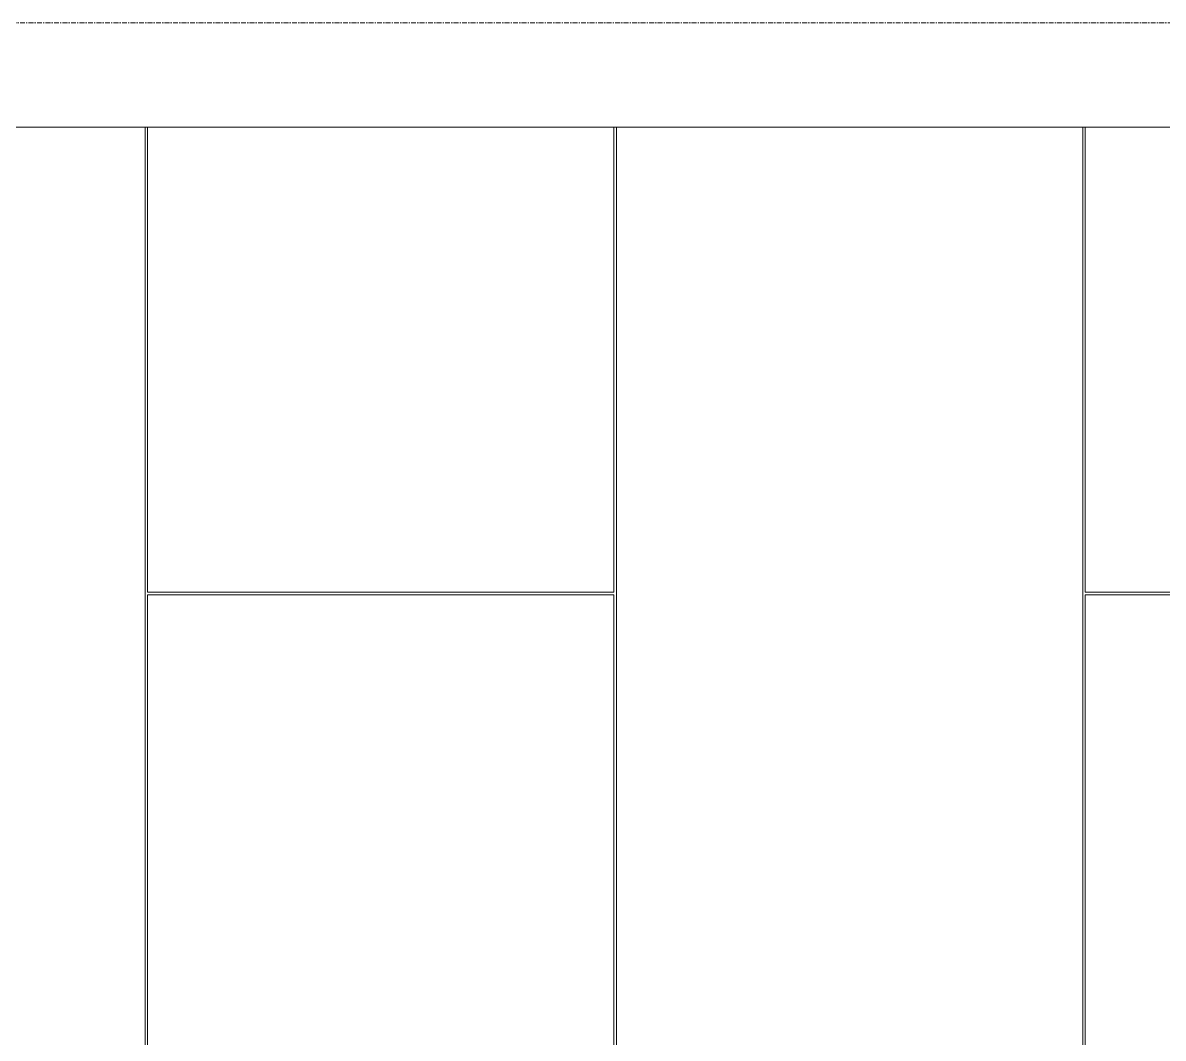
# Model space of a CAD drawing. Header units: inches. Extents: x 20426 to 92531, y -195 to 750.
# Drawn here: x 24292.9 to 24410.3, y 147.5 to 252 of the extents above; entities that cross this region are included whole.
import ezdxf

# ---------------------------------------------------------------- set-up
doc = ezdxf.new("R2010")
doc.units = ezdxf.units.IN
doc.header["$MEASUREMENT"] = 0
doc.linetypes.add('Grid Line 1_2_', pattern=[0.875, 0.5, -0.125, 0.125, -0.125])
for name, color, linetype, lineweight in [('A-FLOR-LEVL', 51, 'Continuous', 9), ('A-WALL-PATT', 111, 'Continuous', 13), ('L-SITE-WALL', 31, 'Continuous', 13)]:
    doc.layers.add(name, color=color, linetype=linetype, lineweight=lineweight)

msp = doc.modelspace()

# ---------------------------------------------------------------- hatches: boundary and pattern name
at = {"layer": 'A-WALL-PATT', "lineweight": 9}
h = msp.add_hatch(dxfattribs=at)
h.set_pattern_fill('FP_7', color=256, style=0, pattern_type=2)
h.set_pattern_definition([(0, (24112.59, 0.25), (-193, 193), [48, -145]), (90, (24112.59, 0.25), (-193, 1e-14), [96.25, -96.75]), (180, (24160.59, 96.5), (-193, 193), [48, -145]), (90, (24160.59, 0.25), (-193, 1e-14), [96.25, -96.75]), (180, (24160.59, 96.75), (-193, 193), [48, -145]), (90, (24160.59, 96.75), (-193, 1e-14), [96.25, -96.75]), (0, (24112.59, 193), (-193, 193), [48, -145]), (90, (24112.59, 96.75), (-193, 1e-14), [96.25, -96.75]), (0, (24160.84, 48.25), (-193, 193), [48, -145]), (90, (24160.84, 0), (-193, 1e-14), [48.25, -144.75]), (90, (24208.84, 0), (-193, 1e-14), [48.25, -144.75]), (0, (24160.84, 144.75), (-193, 193), [48, -145]), (90, (24160.84, 48.5), (-193, 1e-14), [96.25, -96.75]), (180, (24208.84, 48.5), (-193, 193), [48, -145]), (90, (24208.84, 48.5), (-193, 1e-14), [96.25, -96.75]), (90, (24160.84, 145), (-193, 1e-14), [48, -145]), (180, (24208.84, 145), (-193, 193), [48, -145]), (90, (24208.84, 145), (-193, 1e-14), [48, -145]), (0, (24209.09, 0.25), (-193, 193), [48, -145]), (90, (24209.09, 0.25), (-193, 1e-14), [96.25, -96.75]), (180, (24257.09, 96.5), (-193, 193), [48, -145]), (90, (24257.09, 0.25), (-193, 1e-14), [96.25, -96.75]), (180, (24257.09, 96.75), (-193, 193), [48, -145]), (90, (24257.09, 96.75), (-193, 1e-14), [96.25, -96.75]), (180, (24257.09, 193), (-193, 193), [48, -145]), (90, (24209.09, 96.75), (-193, 1e-14), [96.25, -96.75]), (0, (24257.34, 48.25), (-193, 193), [48, -145]), (90, (24257.34, 0), (-193, 1e-14), [48.25, -144.75]), (90, (24305.34, 0), (-193, 1e-14), [48.25, -144.75]), (0, (24257.34, 144.75), (-193, 193), [48, -145]), (90, (24257.34, 48.5), (-193, 1e-14), [96.25, -96.75]), (180, (24305.34, 48.5), (-193, 193), [48, -145]), (90, (24305.34, 48.5), (-193, 1e-14), [96.25, -96.75]), (90, (24257.34, 145), (-193, 1e-14), [48, -145]), (180, (24305.34, 145), (-193, 193), [48, -145]), (90, (24305.34, 145), (-193, 1e-14), [48, -145])])
h.paths.add_polyline_path([(24753.34, 0), (24753.34, 150.52), (24740.46, 150.52), (24740.46, 141.78), (24738.96, 141.78), (24738.96, 150.52), (24736.71, 150.52), (24736.71, 155.33), (24753.34, 155.33), (24753.34, 241.25), (24002.84, 241.25), (24002.84, 145), (24402.09, 145), (24402.09, 0), (24713.13, 0)], flags=0)

# ---------------------------------------------------------------- linework, layer by layer
at = {"layer": 'A-FLOR-LEVL', "linetype": 'Grid Line 1_2_'}
msp.add_line((23922.49, 252), (28374.34, 252), dxfattribs=at)
at = {"layer": 'L-SITE-WALL'}
msp.add_line((24753.34, 241.25), (24002.84, 241.25), dxfattribs=at)

doc.saveas('drawing.dxf')
